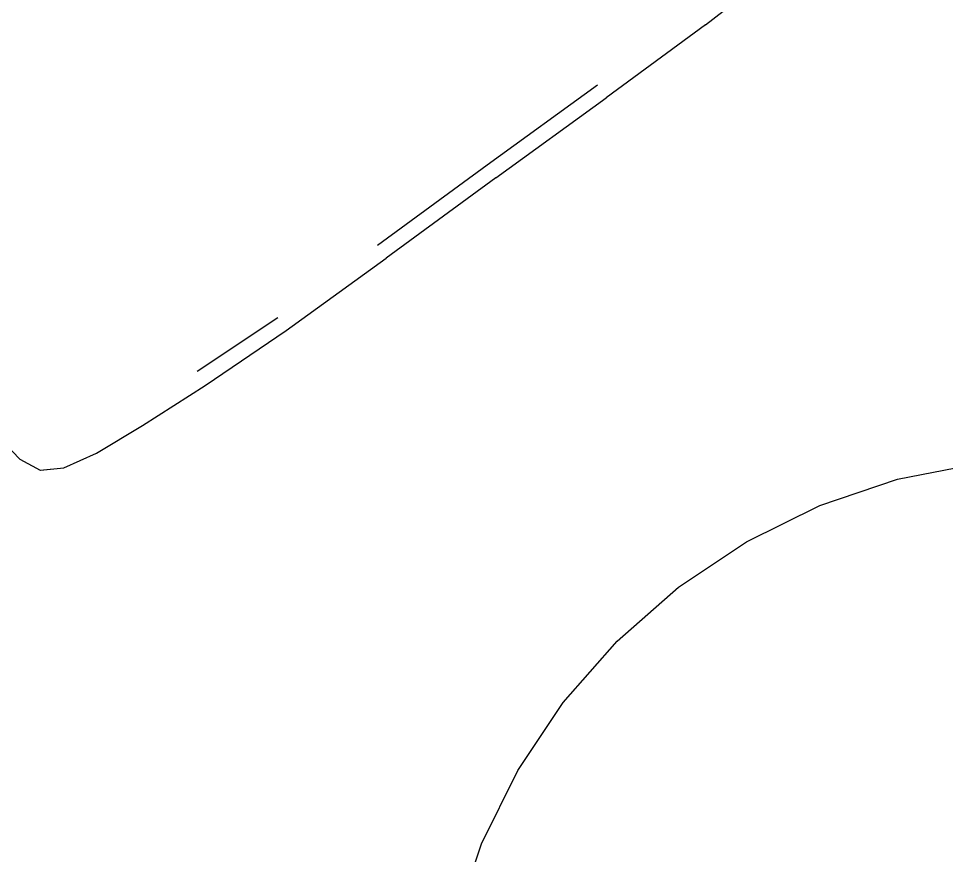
# Model space of a CAD drawing. Header units: millimetres. Extents: x -41292 to 298682, y -22072 to 33155.
# Drawn here: x 30339 to 31207, y 4460 to 5243 of the extents above; entities that cross this region are included whole.
import ezdxf

# ---------------------------------------------------------------- set-up
doc = ezdxf.new("R2010")
doc.units = ezdxf.units.MM

# ---------------------------------------------------------------- blocks, each defined once
blk = doc.blocks.new('AHSISHEUD')
for p, q in [((31609.25, 22885.11), (31681.6, 22941.5)), ((31609.25, 22885.11), (31516.29, 22816.72)), ((31508.22, 22828.48), (31405.16, 22753.79)), ((31413.24, 22742.03), (31516.29, 22816.72)), ((31405.16, 22753.79), (31302.54, 22678.48)), ((31413.24, 22742.03), (31310.62, 22666.72)), ((31217.11, 22599.13), (31310.62, 22666.72)), ((31133.91, 22560.97), (31209.17, 22611.29)), ((31141.44, 22547.57), (31217.11, 22599.13)), ((31082.63, 22509.99), (31141.44, 22547.57)), ((31039.74, 22484.29), (31082.63, 22509.99)), ((30945.5, 22501.98), (30967.86, 22478.52)), ((30967.86, 22478.52), (30987.11, 22468.23)), ((31009.15, 22470.42), (31039.74, 22484.29)), ((30987.11, 22468.23), (31009.12, 22470.4)), ((30987.26, 22468.34), (31009.12, 22470.4)), ((31009.12, 22470.4), (31009.15, 22470.42)), ((31788.79, 22459.68), (31863.82, 22474.6)), ((31716.36, 22435.09), (31788.79, 22459.68)), ((31647.75, 22401.26), (31716.36, 22435.09)), ((31584.15, 22358.76), (31647.75, 22401.26)), ((31526.64, 22308.32), (31584.15, 22358.76)), ((31476.21, 22250.81), (31526.64, 22308.32)), ((31433.71, 22187.21), (31476.21, 22250.81)), ((31399.88, 22118.61), (31433.71, 22187.21)), ((31375.29, 22046.17), (31399.88, 22118.61))]:
    blk.add_line(p, q)

msp = doc.modelspace()

# ---------------------------------------------------------------- block references
msp.add_blockref('AHSISHEUD', (-627.37, -17648.09))

doc.saveas('drawing.dxf')
